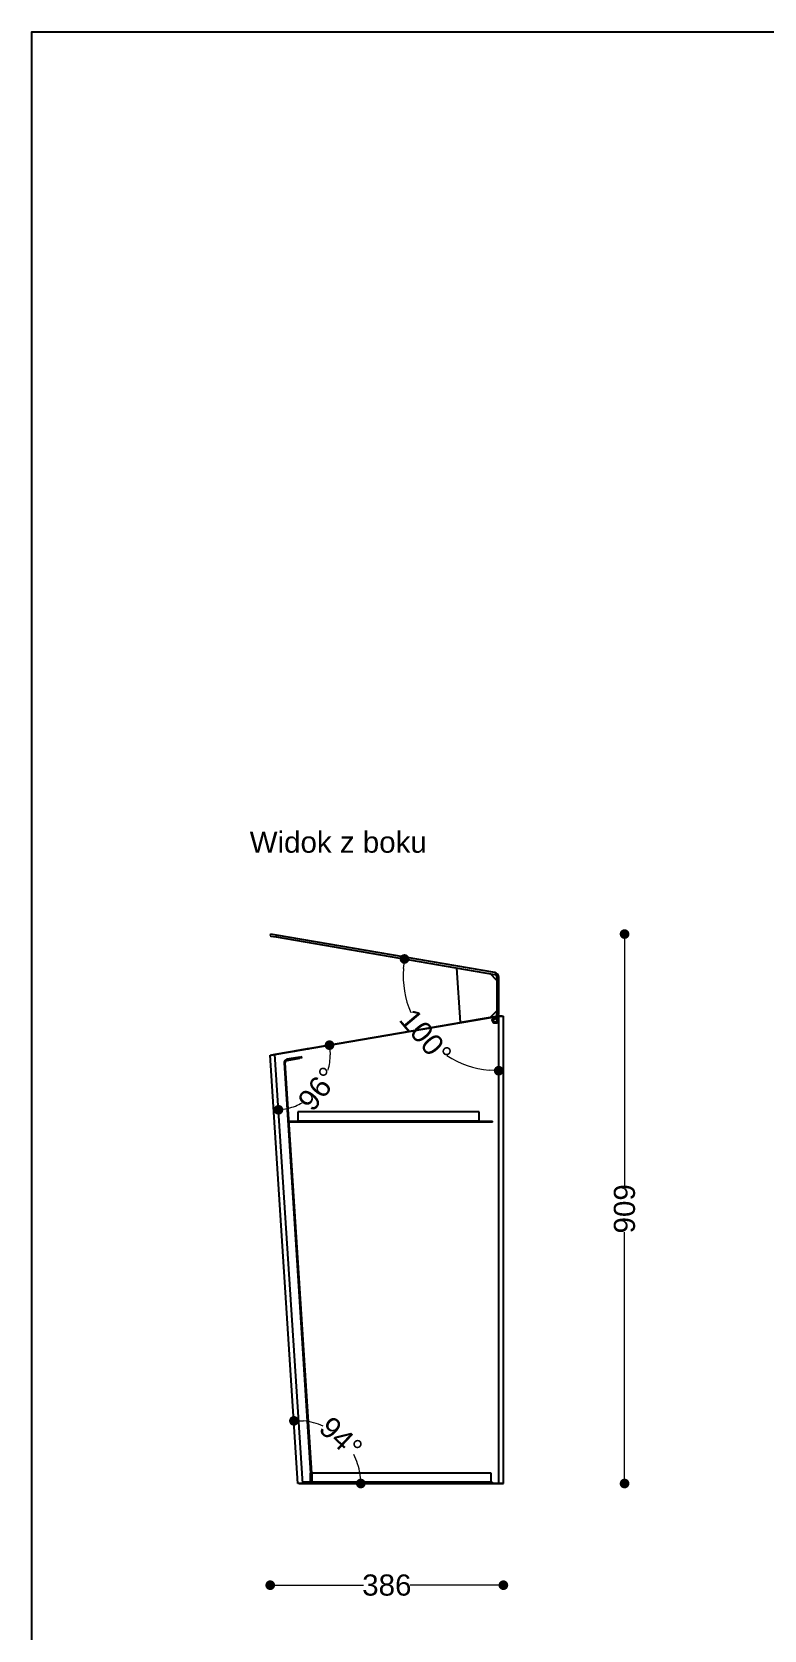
# Model space of a CAD drawing. Header units: millimetres. Extents: x 10366 to 23682, y 24552 to 29690.
# Drawn here: x 20053 to 21265, y 27044 to 29690 of the extents above; entities that cross this region are included whole.
import ezdxf

# ---------------------------------------------------------------- set-up
doc = ezdxf.new("R2010")
doc.units = ezdxf.units.MM
doc.header["$LTSCALE"] = 3
doc.layers.add('DomyÅ›lny', color=7, linetype='Continuous')
doc.styles.get("Standard").update_dxf_attribs({"font": 'arial.ttf'})
doc.dimstyles.new('MATEUSZ', dxfattribs={"dimtxt": 35, "dimasz": 16, "dimexe": 0.18, "dimexo": 0.0625, "dimgap": 0.09, "dimtad": 0, "dimdec": 0, "dimdsep": 46, "dimtxsty": 'Standard', "dimblk": 'DOT', "dimcen": 0.09, "dimse1": 1, "dimse2": 1, "dimadec": 0, "dimazin": 0, "dimtfac": 1, "dimtdec": 0, "dimtofl": 0, "dimtmove": 0, "dimatfit": 3, "dimfxl": 1, "dimtolj": 1, "dimtzin": 0, "dimlwd": 9, "dimlwe": 9, "dimarcsym": 0})

# ---------------------------------------------------------------- blocks, each defined once
blk = doc.blocks.new('_Dot')
at = {"color": 0, "linetype": 'ByBlock', "lineweight": -2}
blk.add_line((-0.5, 0), (-1, 0), dxfattribs=at)
at = {"color": 0, "linetype": 'ByBlock', "const_width": 0.5}
blk.add_lwpolyline([(-0.25, 0, 1), (0.25, 0, 1)], format="xyb", close=True, dxfattribs=at)
blk = doc.blocks.new('*D50')
at = {"color": 0, "lineweight": 9, "transparency": 16777216}
for p, q in [((21034.1, 28180.4), (21034.1, 27780.4)), ((21034.1, 27302.9), (21034.1, 27702.8))]:
    blk.add_line(p, q, dxfattribs=at)
at = {"layer": 'Defpoints', "color": 0, "transparency": 16777216}
for p in [(20448.1, 28196.4), (20833.5, 27286.9), (21034.1, 27286.9)]:
    blk.add_point(p, dxfattribs=at)
at = {"color": 0, "lineweight": 9, "transparency": 16777216, "xscale": 16, "yscale": 16, "zscale": 16}
for p, rotation in [((21034.1, 28196.4), 90), ((21034.1, 27286.9), 270)]:
    blk.add_blockref('_Dot', p, dxfattribs=dict(at, rotation=rotation))
at = {"color": 0, "transparency": 16777216, "insert": (21034.1, 27741.6), "char_height": 35, "attachment_point": 5, "rotation": 90}
blk.add_mtext('\\A1;909', dxfattribs=at)
blk = doc.blocks.new('*D53')
at = {"color": 0, "lineweight": 9, "transparency": 16777216}
for p, q in [((20463.6, 27118.6), (20601.8, 27118.6)), ((20817.5, 27118.6), (20679.3, 27118.6))]:
    blk.add_line(p, q, dxfattribs=at)
at = {"layer": 'Defpoints', "color": 0, "transparency": 16777216}
for p in [(20447.6, 27995.7), (20833.5, 27286.9), (20833.5, 27118.6)]:
    blk.add_point(p, dxfattribs=at)
at = {"color": 0, "lineweight": 9, "transparency": 16777216, "xscale": 16, "yscale": 16, "zscale": 16, "rotation": 180}
blk.add_blockref('_Dot', (20447.6, 27118.6), dxfattribs=at)
at = {"color": 0, "lineweight": 9, "transparency": 16777216, "xscale": 16, "yscale": 16, "zscale": 16}
blk.add_blockref('_Dot', (20833.5, 27118.6), dxfattribs=at)
at = {"color": 0, "transparency": 16777216, "insert": (20640.6, 27118.6), "char_height": 35, "attachment_point": 5}
blk.add_mtext('\\A1;386', dxfattribs=at)
blk = doc.blocks.new('*D57')
at = {"color": 0, "lineweight": 9, "transparency": 16777216}
for start, end in [(176.0481, 203.0833), (237.1683, 264.2034)]:
    blk.add_arc((20825.8, 28128.4), 158.2, start, end, dxfattribs=at)
at = {"layer": 'Defpoints', "color": 0, "transparency": 16777216}
for p in [(20457.4, 28191.7), (20818.6, 28129.7), (20680.7, 28065.3), (20825.8, 28060.7), (20825.8, 27286.9)]:
    blk.add_point(p, dxfattribs=at)
at = {"color": 0, "lineweight": 9, "transparency": 16777216, "xscale": 16, "yscale": 16, "zscale": 16}
for p, rotation in [((20669.8, 28155.2), 83.14983884541392), ((20825.8, 27970.2), 357.1017126566722)]:
    blk.add_blockref('_Dot', p, dxfattribs=dict(at, rotation=rotation))
at = {"color": 0, "transparency": 16777216, "insert": (20704.8, 28026.5), "char_height": 35, "attachment_point": 5, "rotation": 310.1258}
blk.add_mtext('\\A1;100°', dxfattribs=at)
blk = doc.blocks.new('*D58')
at = {"color": 0, "lineweight": 9, "transparency": 16777216}
for start, end in [(343.7761, 359.7386), (283.7192, 299.6817)]:
    blk.add_arc((20455.3, 27997), 91.7, start, end, dxfattribs=at)
at = {"layer": 'Defpoints', "color": 0, "transparency": 16777216}
for p in [(20825.8, 28060.7), (20455.3, 27997), (20455.3, 27997), (20508.8, 27922.6), (20501.3, 27286.9)]:
    blk.add_point(p, dxfattribs=at)
at = {"color": 0, "lineweight": 9, "transparency": 16777216, "xscale": 16, "yscale": 16, "zscale": 16}
for p, rotation in [((20545.7, 28012.5), 94.74354508636945), ((20461.2, 27905.5), 188.7142489513644)]:
    blk.add_blockref('_Dot', p, dxfattribs=dict(at, rotation=rotation))
at = {"color": 0, "transparency": 16777216, "insert": (20527.3, 27940.2), "char_height": 35, "attachment_point": 5, "rotation": 51.7289}
blk.add_mtext('\\A1;96°', dxfattribs=at)
blk = doc.blocks.new('*D59')
at = {"color": 0, "lineweight": 9, "transparency": 16777216}
for start, end in [(66.1904, 84.8825), (8.8268, 27.5189)]:
    blk.add_arc((20493.5, 27286.9), 104, start, end, dxfattribs=at)
at = {"layer": 'Defpoints', "color": 0, "transparency": 16777216}
for p in [(20447.6, 27995.7), (20582.4, 27340.8), (20493.5, 27286.9), (20501.3, 27286.9), (20825.8, 27286.9)]:
    blk.add_point(p, dxfattribs=at)
at = {"color": 0, "lineweight": 9, "transparency": 16777216, "xscale": 16, "yscale": 16, "zscale": 16}
for p, rotation in [((20486.8, 27390.6), 179.2959263810324), ((20597.5, 27286.9), 274.4134191587875)]:
    blk.add_blockref('_Dot', p, dxfattribs=dict(at, rotation=rotation))
at = {"color": 0, "transparency": 16777216, "insert": (20564.6, 27362.7), "char_height": 35, "attachment_point": 5, "rotation": 316.8547}
blk.add_mtext('\\A1;94°', dxfattribs=at)

msp = doc.modelspace()

# ---------------------------------------------------------------- linework, layer by layer
msp.add_lwpolyline([(20053.2, 24557.6), (20053.2, 29689.7), (23682, 29689.7), (23682, 24557.6)], close=True)
at = {"layer": 'DomyÅ›lny'}
for p, q in [((20448.1, 28196.4), (20447.6, 28193.4)), ((20457.9, 28194.7), (20457.4, 28191.7)), ((20457.4, 28191.7), (20818.6, 28129.7)), ((20819.1, 28132.6), (20457.9, 28194.7)), ((20762.3, 28049.9), (20756.5, 28140.3)), ((20762.3, 28049.9), (20756.5, 28140.3)), ((20822.8, 28119.7), (20811.6, 28130.9)), ((20822.8, 28119.7), (20811.6, 28130.9)), ((20822.8, 28124.7), (20822.8, 28064.5)), ((20825.8, 28064.5), (20825.8, 28124.7)), ((20822.8, 28069.6), (20811.6, 28058.4)), ((20822.8, 28069.6), (20811.6, 28058.4)), ((20455.3, 27997), (20825.8, 28060.7)), ((20825.8, 28060.7), (20455.3, 27997)), ((20818.6, 28059.6), (20465.6, 27998.8)), ((20811.6, 28058.4), (20762.3, 28049.9)), ((20811.6, 28058.4), (20762.3, 28049.9)), ((20825.8, 27286.9), (20825.8, 28060.7)), ((20833.5, 27286.9), (20833.5, 28060.7)), ((20493.5, 27286.9), (20447.6, 27995.7)), ((20501.3, 27286.9), (20455.3, 27997)), ((20496.5, 27992.9), (20475.3, 27989.2)), ((20475.6, 27987.3), (20496.8, 27990.9)), ((20496.8, 27990.9), (20496.5, 27992.9)), ((20497.2, 28003.3), (20497, 28004.3)), ((20511.5, 28006.8), (20511.7, 28005.8)), ((20511.5, 28006.8), (20511.7, 28005.8)), ((20513.3, 28007.1), (20513.5, 28006.1)), ((20470.4, 27983.1), (20514.4, 27303.9)), ((20516.5, 27303.9), (20472.4, 27983.2)), ((20478.7, 27886.9), (20815.4, 27886.9)), ((20478.7, 27886.9), (20478.8, 27884.9)), ((20815.4, 27884.9), (20478.8, 27884.9)), ((20493.4, 27901.9), (20493.4, 27886.9)), ((20793.4, 27901.9), (20493.4, 27901.9)), ((20793.4, 27886.9), (20493.4, 27886.9)), ((20793.4, 27886.9), (20793.4, 27901.9)), ((20815.4, 27884.9), (20815.4, 27886.9)), ((20513.5, 27303.9), (20513.5, 27288.9)), ((20813.5, 27303.9), (20513.5, 27303.9)), ((20514.4, 27303.9), (20514.4, 27288.9)), ((20516.5, 27303.9), (20516.5, 27288.9)), ((20813.5, 27288.9), (20813.5, 27303.9)), ((20495.6, 27286.9), (20501.3, 27286.9)), ((20514.2, 27288.9), (20501.3, 27288.9)), ((20501.3, 27288.9), (20501.3, 27286.9)), ((20815.4, 27286.9), (20501.3, 27286.9)), ((20501.3, 27286.9), (20825.8, 27286.9)), ((20825.8, 27286.9), (20501.3, 27286.9)), ((20813.5, 27288.9), (20513.5, 27288.9)), ((20514.2, 27288.9), (20815.4, 27288.9)), ((20514.4, 27288.9), (20516.5, 27288.9)), ((20815.4, 27286.9), (20815.4, 27288.9)), ((20815.4, 27286.9), (20831.5, 27286.9))]:
    msp.add_line(p, q, dxfattribs=at)
for points in [[(20447.6, 28193.4, 0), (20447.6, 28193.4, 0), (20447.6, 28193.4, 0), (20447.6, 28193.4, 0), (20447.6, 28193.4, 0), (20447.6, 28193.4, 0), (20447.6, 28193.4, 0), (20447.6, 28193.4, 0), (20447.6, 28193.4, 0), (20447.6, 28193.4, 0), (20447.6, 28193.4, 0), (20447.6, 28193.4, 0), (20447.6, 28193.4, 0), (20447.6, 28193.4, 0), (20447.7, 28193.4, 0), (20447.9, 28193.4, 0), (20448.8, 28193.2, 0), (20457.4, 28191.7, 0)], [(20457.9, 28194.7, 0), (20448.1, 28196.4, 0)], [(20825.8, 28060.7, 0), (20831.3, 28060.7, 0), (20833, 28060.7, 0), (20833.4, 28060.7, 0), (20833.5, 28060.7, 0), (20833.5, 28060.7, 0), (20833.5, 28060.7, 0), (20833.5, 28060.7, 0), (20833.5, 28060.7, 0), (20833.5, 28060.7, 0), (20833.5, 28060.7, 0), (20833.5, 28060.7, 0), (20833.5, 28060.7, 0), (20833.5, 28060.7, 0), (20833.5, 28060.7, 0), (20833.5, 28060.7, 0), (20833.5, 28060.7, 0), (20833.5, 28060.7, 0), (20833.5, 28060.7, 0)], [(20831.5, 28060.7, 0), (20831.5, 28060.7, 0), (20831.5, 28060.7, 0), (20831.5, 28060.7, 0), (20831.5, 28060.7, 0), (20831.5, 28060.7, 0), (20831.5, 28060.7, 0), (20831.5, 28060.7, 0), (20831.5, 28060.7, 0), (20831.5, 28060.7, 0), (20831.5, 28060.7, 0), (20831.5, 28060.7, 0), (20831.5, 28060.7, 0), (20831.4, 28060.7, 0), (20829.9, 28060.7, 0), (20825.8, 28060.7, 0)], [(20447.6, 27995.7, 0), (20447.6, 27995.7, 0), (20447.6, 27995.7, 0), (20447.6, 27995.7, 0), (20447.6, 27995.7, 0), (20447.6, 27995.7, 0), (20447.6, 27995.7, 0), (20447.6, 27995.7, 0), (20447.6, 27995.7, 0), (20447.6, 27995.7, 0), (20447.6, 27995.7, 0), (20447.6, 27995.7, 0), (20447.7, 27995.7, 0), (20447.8, 27995.7, 0), (20449.8, 27996.1, 0), (20455.3, 27997, 0)], [(20455.3, 27997, 0), (20449.6, 27996, 0)], [(20496.5, 27992.9, 0), (20500.3, 27993.5, 0)], [(20500.3, 27991.5, 0), (20496.8, 27990.9, 0)], [(20501.3, 27286.9, 0), (20493.5, 27286.9, 0)], [(20495.5, 27286.9, 0), (20495.5, 27286.9, 0), (20495.5, 27286.9, 0), (20495.5, 27286.9, 0), (20495.5, 27286.9, 0), (20495.5, 27286.9, 0), (20495.5, 27286.9, 0), (20495.5, 27286.9, 0), (20495.5, 27286.9, 0), (20495.5, 27286.9, 0), (20495.5, 27286.9, 0), (20495.6, 27286.9, 0), (20495.7, 27286.9, 0), (20496.2, 27286.9, 0), (20501.3, 27286.9, 0)], [(20831.5, 27286.9, 0), (20831.5, 27286.9, 0), (20831.5, 27286.9, 0), (20831.5, 27286.9, 0), (20831.5, 27286.9, 0), (20831.5, 27286.9, 0), (20831.5, 27286.9, 0), (20831.5, 27286.9, 0), (20831.5, 27286.9, 0), (20831.5, 27286.9, 0), (20831.5, 27286.9, 0), (20831.5, 27286.9, 0), (20831.5, 27286.9, 0), (20831.4, 27286.9, 0), (20829.9, 27286.9, 0), (20825.8, 27286.9, 0)], [(20825.8, 27286.9, 0), (20831.3, 27286.9, 0), (20833, 27286.9, 0), (20833.4, 27286.9, 0), (20833.5, 27286.9, 0), (20833.5, 27286.9, 0), (20833.5, 27286.9, 0), (20833.5, 27286.9, 0), (20833.5, 27286.9, 0), (20833.5, 27286.9, 0), (20833.5, 27286.9, 0), (20833.5, 27286.9, 0), (20833.5, 27286.9, 0), (20833.5, 27286.9, 0), (20833.5, 27286.9, 0), (20833.5, 27286.9, 0), (20833.5, 27286.9, 0), (20833.5, 27286.9, 0), (20833.5, 27286.9, 0)]]:
    msp.add_polyline3d(points, dxfattribs=at)
for points in [[(20499.3, 28004.7, 0), (20490.6, 28003.2, 0), (20488.4, 28002.8, 0), (20488, 28002.7, 0), (20488, 28002.7, 0), (20488, 28002.7, 0), (20488, 28002.7, 0), (20488, 28002.7, 0), (20488, 28002.7, 0), (20488, 28002.7, 0), (20488, 28002.7, 0), (20488, 28002.7, 0), (20488, 28002.7, 0), (20488, 28002.7, 0), (20488, 28002.7, 0), (20488, 28002.7, 0), (20488, 28002.7, 0), (20488, 28002.7, 0), (20488, 28002.7, 0), (20488, 28002.7, 0), (20488, 28002.7, 0), (20488, 28002.7, 0), (20488, 28002.7, 0), (20488.1, 28002.7, 0), (20488.4, 28002.8, 0), (20491.3, 28003.3, 0), (20503.2, 28005.3, 0), (20512.7, 28007, 0), (20513.3, 28007.1, 0), (20513.3, 28007.1, 0), (20513.3, 28007.1, 0), (20513.3, 28007.1, 0), (20513.3, 28007.1, 0), (20513.3, 28007.1, 0), (20513.3, 28007.1, 0), (20513.3, 28007.1, 0), (20513.3, 28007.1, 0), (20513.3, 28007.1, 0), (20513.3, 28007.1, 0), (20513.3, 28007.1, 0), (20513.3, 28007.1, 0), (20513.3, 28007.1, 0), (20513.3, 28007.1, 0), (20513.3, 28007.1, 0), (20513.3, 28007.1, 0), (20513.2, 28007.1, 0), (20512.9, 28007, 0), (20509.8, 28006.5, 0)], [(20502, 28005.1, 0), (20509.4, 28006.4, 0), (20511.2, 28006.7, 0), (20511.5, 28006.8, 0), (20511.5, 28006.8, 0), (20511.5, 28006.8, 0), (20511.5, 28006.8, 0), (20511.5, 28006.8, 0), (20511.5, 28006.8, 0), (20511.5, 28006.8, 0), (20511.5, 28006.8, 0), (20511.5, 28006.8, 0), (20511.5, 28006.8, 0), (20511.5, 28006.8, 0), (20511.5, 28006.8, 0), (20511.5, 28006.8, 0), (20511.5, 28006.8, 0), (20511.5, 28006.8, 0), (20511.5, 28006.8, 0), (20511.4, 28006.7, 0), (20511.2, 28006.7, 0), (20508.6, 28006.3, 0), (20498.1, 28004.5, 0), (20490.3, 28003.1, 0), (20489.8, 28003, 0), (20489.8, 28003, 0), (20489.8, 28003, 0), (20489.8, 28003, 0), (20489.8, 28003, 0), (20489.8, 28003, 0), (20489.8, 28003, 0), (20489.8, 28003, 0), (20489.8, 28003, 0), (20489.8, 28003, 0), (20489.8, 28003, 0), (20489.8, 28003, 0), (20489.8, 28003, 0), (20489.8, 28003, 0), (20489.8, 28003, 0), (20489.8, 28003, 0), (20489.8, 28003, 0), (20489.8, 28003, 0), (20489.9, 28003, 0), (20490.1, 28003.1, 0), (20492.7, 28003.5, 0)]]:
    msp.add_polyline3d(points, close=True, dxfattribs=at)
for radius in [5, 3, 3]:
    msp.add_circle((20820, 28053.7), radius, dxfattribs=at)
for centre, radius, start, end in [((20817.8, 28124.7), 5.02, 0, 80.2516), ((20817.8, 28124.7), 8.02, 0, 80.2516), ((20817.8, 28064.5), 5.02, 279.7745, 0), ((20817.8, 28064.5), 8.02, 329.4449, 0), ((20476.3, 27983.4), 5.89, 99.7745, 183.7091), ((20476.3, 27983.4), 3.89, 99.7745, 183.7091)]:
    msp.add_arc(centre, radius, start, end, dxfattribs=at)

# ---------------------------------------------------------------- texts
msp.add_text('Widok z boku', height=34.962).set_placement((20413.6, 28331.1))

# ---------------------------------------------------------------- dimensions: what is measured, and where the dimension line sits
dim = msp.add_linear_dim(base=(21034.1076, 27286.8928), p1=(20448.0937, 28196.3633), p2=(20833.5408, 27286.8928), angle=90, dimstyle='MATEUSZ')
dim.commit()
dim.dimension.update_dxf_attribs({"geometry": '*D50', "text_midpoint": (21034.1076, 27741.628)})
for base, line1, line2, picture, middle in [((20680.7, 28065.3), ((20825.8, 27286.9), (20825.8, 28060.7)), ((20457.4, 28191.7), (20818.6, 28129.7)), '*D57', (20704.8, 28026.5)), ((20508.8, 27922.6), ((20501.3, 27286.9), (20455.3, 27997)), ((20825.8, 28060.7), (20455.3, 27997)), '*D58', (20527.3, 27940.2)), ((20582.4, 27340.8), ((20493.5, 27286.9), (20447.6, 27995.7)), ((20825.8, 27286.9), (20501.3, 27286.9)), '*D59', (20564.6, 27362.7))]:
    dim = msp.add_angular_dim_2l(base=base, line1=line1, line2=line2, dimstyle='MATEUSZ')
    dim.commit()
    dim.dimension.update_dxf_attribs({"geometry": picture, "text_midpoint": middle})
dim = msp.add_linear_dim(base=(20833.5, 27118.6), p1=(20447.6, 27995.7), p2=(20833.5, 27286.9), dimstyle='MATEUSZ')
dim.commit()
dim.dimension.update_dxf_attribs({"geometry": '*D53', "text_midpoint": (20640.6, 27118.6)})

doc.saveas('drawing.dxf')
